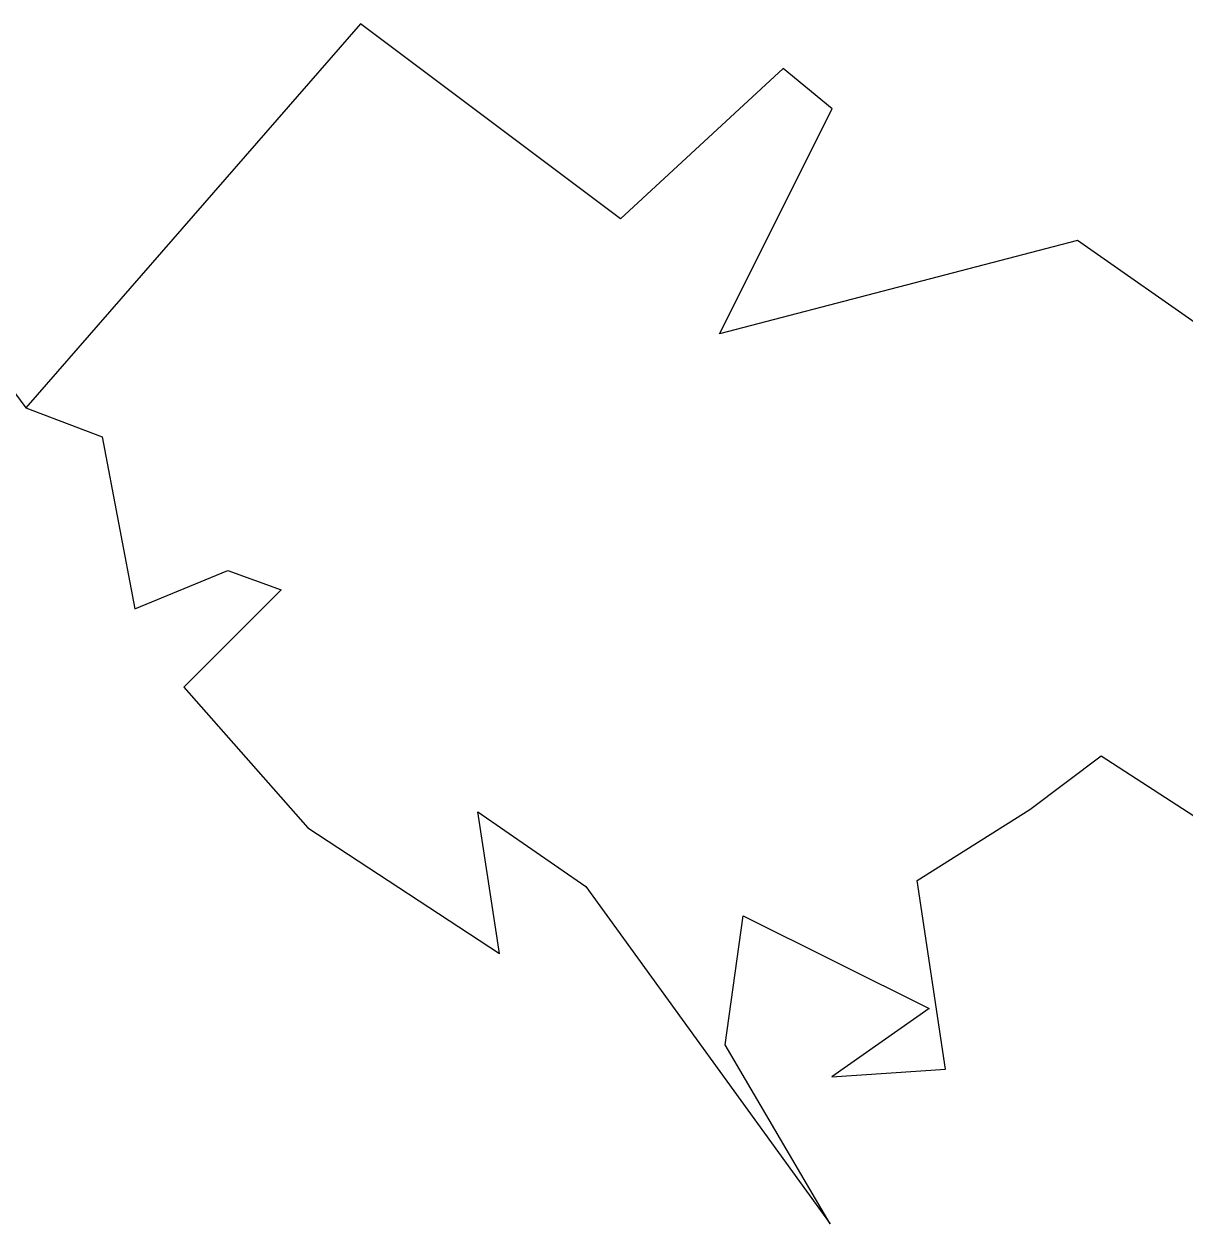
# Model space of a CAD drawing. Header units: millimetres. Extents: x 1888 to 2040, y 1705 to 1894.
# Drawn here: x 1940.411 to 1942.024, y 1821.649 to 1823.315 of the extents above; entities that cross this region are included whole.
import ezdxf

# ---------------------------------------------------------------- set-up
doc = ezdxf.new("R2010")
doc.units = ezdxf.units.MM

# ---------------------------------------------------------------- blocks, each defined once
blk = doc.blocks.new('mall')
at = {"linetype": 'Continuous'}
for p, q in [((-83918.1, -13481.2), (-84382.9, -14014.2)), ((-83557, -13751.8), (-83918.1, -13481.2)), ((-83331, -13542.8), (-83557, -13751.8)), ((-83263, -13599.2), (-83331, -13542.8)), ((-83419.6, -13911.3), (-83263, -13599.2)), ((-84663, -13636.9), (-84382.9, -14014.2)), ((-82922.4, -13781.6), (-83419.6, -13911.3)), ((-82648.6, -13973.6), (-82922.4, -13781.6)), ((-84382.9, -14014.2), (-84276.8, -14054.1)), ((-84382.9, -14014.2), (-84276.8, -14054.1)), ((-84276.8, -14054.1), (-84231.7, -14292.8)), ((-84276.8, -14054.1), (-84231.7, -14292.8)), ((-84231.7, -14292.8), (-84102.3, -14239.8)), ((-84231.7, -14292.8), (-84102.3, -14239.8)), ((-84102.3, -14239.8), (-84028.2, -14266.7)), ((-84102.3, -14239.8), (-84028.2, -14266.7)), ((-84028.2, -14266.7), (-84163.5, -14401.8)), ((-84028.2, -14266.7), (-84163.5, -14401.8)), ((-84163.5, -14401.8), (-83991, -14597)), ((-84163.5, -14401.8), (-83991, -14597)), ((-82988.6, -14571.4), (-82889.5, -14497.3)), ((-82988.6, -14571.4), (-82889.5, -14497.3)), ((-82889.5, -14497.3), (-82652.1, -14650.7)), ((-82889.5, -14497.3), (-82652.1, -14650.7)), ((-83725.1, -14771.5), (-83755.1, -14574.8)), ((-83755.1, -14574.8), (-83605.1, -14678.3)), ((-83725.1, -14771.5), (-83755.1, -14574.8)), ((-83755.1, -14574.8), (-83605.1, -14678.3)), ((-83144.8, -14670.2), (-82988.6, -14571.4)), ((-83144.8, -14670.2), (-82988.6, -14571.4)), ((-83991, -14597), (-83725.1, -14771.5)), ((-83991, -14597), (-83725.1, -14771.5)), ((-83105.5, -14931.8), (-83144.8, -14670.2)), ((-83105.5, -14931.8), (-83144.8, -14670.2)), ((-83605.1, -14678.3), (-83265.8, -15146.9)), ((-83605.1, -14678.3), (-83265.8, -15146.9)), ((-83411.6, -14898.4), (-83386.5, -14719.1)), ((-83411.6, -14898.4), (-83386.5, -14719.1)), ((-83386.5, -14719.1), (-83128.1, -14847.7)), ((-83386.5, -14719.1), (-83128.1, -14847.7)), ((-83128.1, -14847.7), (-83263.4, -14942.7)), ((-83128.1, -14847.7), (-83263.4, -14942.7)), ((-83265.8, -15146.9), (-83411.6, -14898.4)), ((-83265.8, -15146.9), (-83411.6, -14898.4)), ((-83263.4, -14942.7), (-83105.5, -14931.8)), ((-83263.4, -14942.7), (-83105.5, -14931.8))]:
    blk.add_line(p, q, dxfattribs=at)

msp = doc.modelspace()

# ---------------------------------------------------------------- block references
at = {"xscale": 0.001, "yscale": 0.001, "zscale": 0.001}
msp.add_blockref('mall', (2024.7968, 1836.7958), dxfattribs=at)

doc.saveas('drawing.dxf')
